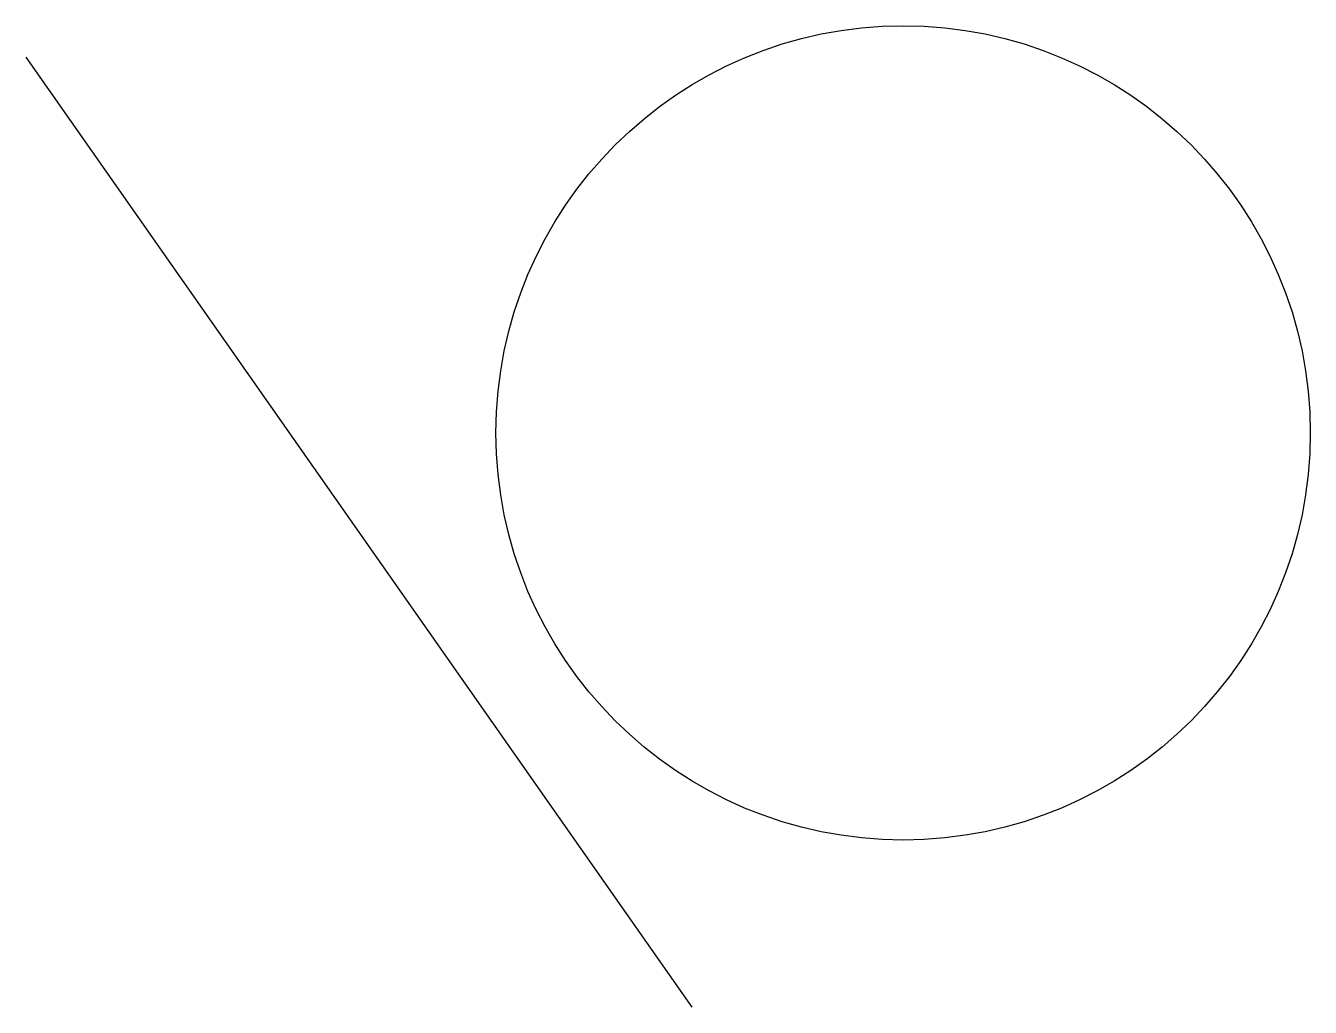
# Model space of a CAD drawing. Extents: x -188 to 219, y -111 to 200.
import ezdxf

# ---------------------------------------------------------------- set-up
doc = ezdxf.new("R2010")
doc.units = 0
doc.layers.get('0').update_dxf_attribs({"linetype": 'CONTINUOUS'})

msp = doc.modelspace()

# ---------------------------------------------------------------- linework, layer by layer
msp.add_line((-188, 190), (23, -111))
msp.add_circle((90, 71), 129)

doc.saveas('drawing.dxf')
